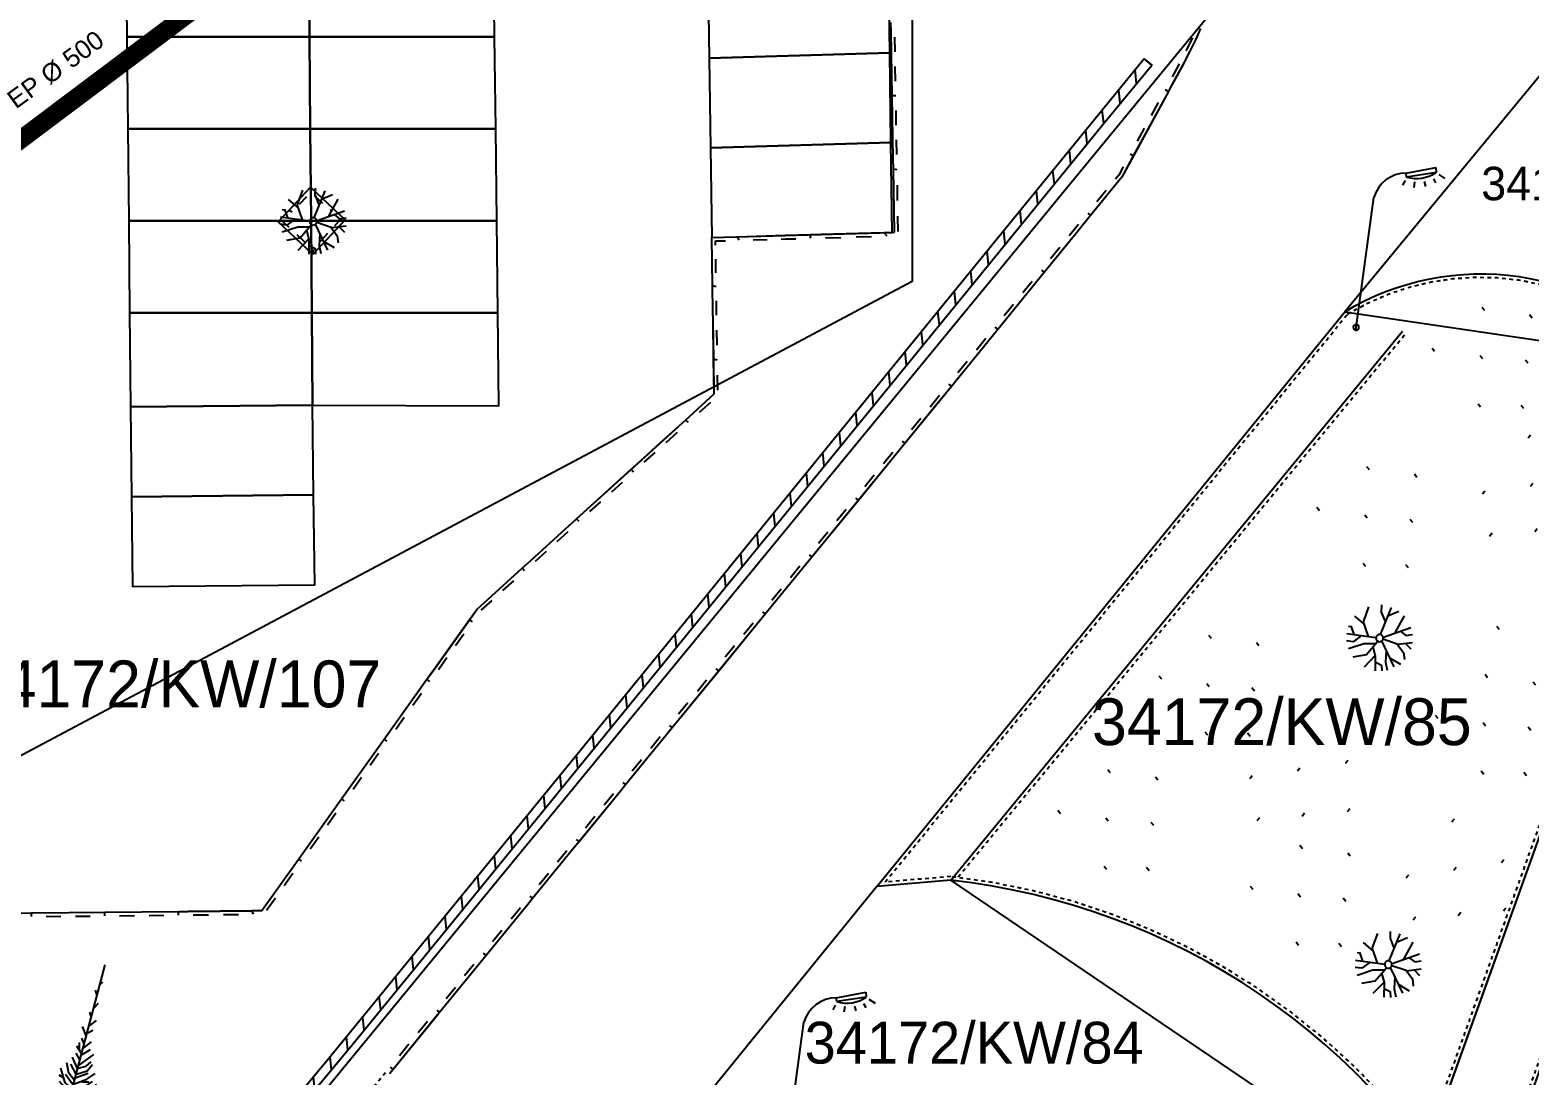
# Model space of a CAD drawing. Header units: metres. Extents: x 19 to 585, y 0 to 337.
# Drawn here: x 466.29 to 507.08, y 116.53 to 144.97 of the extents above; entities that cross this region are included whole.
import ezdxf

# ---------------------------------------------------------------- set-up
doc = ezdxf.new("R2010")
doc.units = ezdxf.units.M
doc.header["$LTSCALE"] = 0.01
doc.linetypes.add('CACHE', pattern=[0.375, 0.25, -0.125])
doc.linetypes.add('FANTOME', pattern=[2.5, 1.25, -0.25, 0.25, -0.25, 0.25, -0.25])
doc.layers.add('CONTOURS', color=10, linetype='Continuous', plot=False)
doc.layers.add('CONTOURS3', color=40, linetype='Continuous', plot=False)
for name, color, linetype in [('ECLAIRAGE', 2, 'Continuous'), ('PARCELLES', 240, 'Continuous'), ('PARKINGS', 4, 'Continuous'), ('RESEAUX-EU-EP', 131, 'FANTOME'), ('Tempo_Doublon_Point', 7, 'Continuous'), ('TEXTES', 6, 'Continuous'), ('VEGETATION', 70, 'Continuous'), ('VOIRIES', 7, 'Continuous'), ('VOIRIES_temp', 7, 'Continuous')]:
    doc.layers.add(name, color=color, linetype=linetype)
doc.styles.add('2', font='times.ttf', dxfattribs={"oblique": 18})
doc.styles.add('9', font='arial.ttf')
pattern_1 = [(275.79572292, (48295.0689, -734406.4977), (0.4974441249, 0.050491015), [])]

# ---------------------------------------------------------------- blocks, each defined once
blk = doc.blocks.new('11185$0$ARBRE_3-11', base_point=(100, 100))
for p, q in [((50, 130), (39, 165)), ((60, 180), (80, 140)), ((80, 170), (80, 188)), ((100, 150), (80, 170)), ((100, 190), (100, 110)), ((100, 170), (120, 180)), ((120, 179), (120, 188)), ((130, 144), (150, 175)), ((50, 106), (16, 131)), ((50, 130), (90, 104)), ((80, 140), (84, 109)), ((100, 130), (140, 150)), ((140, 149), (180, 140)), ((50, 105), (10, 100)), ((28, 85), (12, 82)), ((34, 103), (28, 85)), ((28, 50), (93, 93)), ((75, 115), (50, 105)), ((90, 50), (98, 90)), ((104, 90), (140, 20)), ((187, 80), (110, 100)), ((147, 90), (171, 104)), ((163, 86), (180, 58)), ((170, 104), (190, 106)), ((37, 75), (16, 68)), ((70, 78), (37, 75)), ((50, 64), (37, 34)), ((90, 50), (70, 30)), ((90, 49), (100, 10)), ((126, 46), (117, 30)), ((120, 60), (169, 41)), ((70, 30), (51, 25)), ((95, 28), (82, 12)), ((117, 30), (122, 13))]:
    blk.add_line(p, q)
for start, end in [(90, 270), (270, 90)]:
    blk.add_arc((100, 100), 10, start, end)
blk = doc.blocks.new('11185$0$CAND_LABRE_1-20', base_point=(70, 3))
for p, q in [((100, 170), (130, 180)), ((131, 175), (101, 166)), ((130, 180), (131, 175)), ((134, 173), (141, 170)), ((100, 162), (98, 157)), ((101, 166), (100, 170)), ((110, 162), (110, 156)), ((120, 164), (122, 159)), ((129, 168), (132, 164)), ((70, 0), (70, 140))]:
    blk.add_line(p, q)
for centre, radius, start, end in [((106.842, 201.026), 35.51, 260.531, 312.868), ((105, 135), 35.355, 98.13, 171.87), ((70, 3), 3, 90, 270), ((70, 3), 3, 270, 90)]:
    blk.add_arc(centre, radius, start, end)
blk = doc.blocks.new('11185$0$SYP_00104')
for p, q in [((-0.031, 0.5), (0, 0.5)), ((-0.312, 0.25), (-0.281, 0.25)), ((0.218, 0.25), (0.25, 0.25)), ((-0.031, 0), (0, 0)), ((0.468, 0), (0.5, 0)), ((-0.312, -0.25), (-0.281, -0.25)), ((0.25, -0.25), (0.281, -0.25))]:
    blk.add_line(p, q)
blk = doc.blocks.new('11185$0$ARBRE_2-10', base_point=(94, 5))
for p, q in [((96, 10), (120, 190)), ((115, 150), (112, 156)), ((117, 164), (120, 168)), ((113, 133), (118, 140)), ((111, 120), (108, 127)), ((110, 109), (118, 117)), ((108, 95), (101, 107)), ((109, 100), (115, 104)), ((105, 71), (97, 81)), ((101, 77), (100, 86)), ((106, 85), (102, 92)), ((105, 71), (115, 79)), ((106, 80), (115, 89)), ((102, 51), (93, 66)), ((103, 64), (97, 72)), ((103, 57), (120, 73)), ((112, 57), (118, 63)), ((114, 51), (120, 60)), ((85, 38), (79, 41)), ((88, 32), (80, 50)), ((91, 45), (87, 58)), ((87, 43), (100, 29)), ((100, 36), (91, 45)), ((101, 44), (92, 57)), ((100, 40), (116, 48)), ((100, 32), (115, 40)), ((101, 45), (114, 51)), ((102, 53), (112, 57)), ((115, 40), (125, 49)), ((80, 33), (88, 26)), ((98, 25), (88, 32)), ((88, 26), (97, 21)), ((98, 20), (114, 23)), ((114, 29), (99, 25)), ((109, 36), (118, 37)), ((114, 30), (123, 38)), ((114, 23), (129, 35)), ((117, 25), (128, 28))]:
    blk.add_line(p, q)
for radius, start, end in [(5.05, 79.095, 269.484), (5, 270, 90)]:
    blk.add_arc((95, 5), radius, start, end)

msp = doc.modelspace()

# ---------------------------------------------------------------- hatches: boundary and pattern name
at = {"layer": 'VOIRIES'}
h = msp.add_hatch(dxfattribs=at)
h.set_pattern_fill('_U', color=256, scale=0.5, angle=275.7957, style=0, pattern_type=0)
h.set_pattern_definition(pattern_1)
h.paths.add_polyline_path([(496.586, 144.183), (491.468, 137.909), (481.248, 125.347), (474.411, 116.977), (467.338, 108.467), (460.127, 100.663), (448.898, 89.652), (439.098, 81.479), (431.407, 76.272), (431.546, 76.047), (439.249, 81.262), (449.071, 89.453), (460.314, 100.477), (467.534, 108.293), (475.045, 117.346), (477.608, 120.479), (485.276, 129.897), (491.672, 137.742), (495.512, 142.446), (496.796, 144.014), (496.795, 144.013)])
at = {"layer": 'VOIRIES_temp'}
h = msp.add_hatch(dxfattribs=at)
h.set_pattern_fill('_U', color=256, scale=0.5, angle=275.7957, style=0, pattern_type=0)
h.set_pattern_definition(pattern_1)
h.paths.add_polyline_path([(496.586, 144.183), (491.468, 137.909), (481.248, 125.347), (474.411, 116.977), (467.338, 108.467), (460.127, 100.663), (448.898, 89.652), (439.098, 81.479), (431.407, 76.272), (431.546, 76.047), (439.249, 81.262), (449.071, 89.453), (460.314, 100.477), (467.534, 108.293), (475.045, 117.346), (477.608, 120.479), (485.276, 129.897), (491.672, 137.742), (495.512, 142.446), (496.796, 144.014), (496.795, 144.013)])

# ---------------------------------------------------------------- linework, layer by layer
at = {"layer": 'CONTOURS'}
msp.add_lwpolyline([(341.639, 173.882), (356.348, 173.882), (356.348, 184.183), (387.119, 184.183), (476.155, 172.831), (475.992, 168.614), (490.278, 167.803), (490.278, 138.125), (454.624, 119.148), (435.114, 119.21), (434.5, 145.519), (417.707, 145.314), (417.912, 120.848), (380.916, 123.165), (375.615, 92.26), (310.379, 94.419)], dxfattribs=at)
at = {"layer": 'CONTOURS3'}
msp.add_lwpolyline([(341.639, 173.882), (356.348, 173.882), (356.348, 184.183), (387.119, 184.183), (476.155, 172.831), (475.992, 168.614), (490.278, 167.803), (490.278, 138.125), (454.624, 119.148), (435.114, 119.21), (434.5, 145.519), (417.707, 145.314), (417.912, 120.848), (380.916, 123.165), (375.615, 92.26), (310.379, 94.419)], dxfattribs=at)
at = {"layer": 'PARCELLES'}
msp.add_lwpolyline([(494.561, 140.763), (498.69, 145.796), (497.771, 154.857), (494.987, 158.024), (446.071, 143.552), (446.531, 120.622), (463.381, 117.661), (470.05, 111.087), (471.403, 112.579)], close=True, dxfattribs=at)
for points in [[(517.03, 142.809), (516.076, 142.891), (512.163, 144.907, -0.527), (511.029, 148.188), (502.045, 137.301, -0.359), (511.05, 135.977, -0.226), (512.198, 130.186)], [(505.698, 112.082, 0.248), (491.329, 121.826), (489.323, 121.662), (502.045, 137.301, -0.359), (511.05, 135.977, -0.226), (512.198, 130.186), (505.698, 112.082)], [(491.329, 121.826), (489.323, 121.662), (481.558, 112.106, -0.695), (502.076, 102.916), (505.698, 112.082, 0.248)]]:
    msp.add_lwpolyline(points, format="xyb", close=True, dxfattribs=at)
at = {"layer": 'PARKINGS'}
for points in [[(473.87, 147.284), (468.892, 147.283), (468.918, 144.779), (473.89, 144.78)], [(478.896, 147.284), (473.87, 147.284), (473.89, 144.78), (478.924, 144.781)], [(489.635, 146.782), (484.726, 146.643), (484.76, 144.203), (489.669, 144.342)], [(473.89, 144.78), (468.918, 144.779), (468.944, 142.276), (473.91, 142.277)], [(478.924, 144.781), (473.89, 144.78), (473.91, 142.277), (478.952, 142.278)], [(489.669, 144.342), (484.76, 144.203), (484.794, 141.763), (489.703, 141.902)], [(473.91, 142.277), (468.944, 142.276), (468.97, 139.773), (473.93, 139.774)], [(478.952, 142.278), (473.91, 142.277), (473.93, 139.774), (478.98, 139.774)], [(489.703, 141.902), (484.794, 141.763), (484.828, 139.321), (489.737, 139.46)], [(473.93, 139.774), (468.97, 139.773), (468.995, 137.27), (473.951, 137.27)], [(478.98, 139.774), (473.93, 139.774), (473.951, 137.27), (479.008, 137.271)], [(473.951, 137.27), (468.995, 137.27), (469.022, 134.708), (473.971, 134.76)], [(479.008, 137.271), (473.951, 137.27), (473.971, 134.76), (479.036, 134.738)], [(473.971, 134.76), (469.022, 134.708), (469.047, 132.263), (474.001, 132.314)], [(474.001, 132.314), (469.047, 132.263), (469.072, 129.82), (474.032, 129.869)]]:
    msp.add_lwpolyline(points, close=True, dxfattribs=at)
at = {"layer": 'RESEAUX-EU-EP', "const_width": 0.5, "flags": 128}
msp.add_lwpolyline([(459.095, 136.771), (482.666, 154.487)], dxfattribs=at)
at = {"layer": 'Tempo_Doublon_Point'}
for points in [[(494.561, 140.763), (498.69, 145.796), (497.771, 154.857), (494.987, 158.024), (446.071, 143.552), (446.531, 120.622), (463.381, 117.661), (470.05, 111.087), (471.403, 112.579)], [(517.03, 142.809), (516.076, 142.891), (512.163, 144.907), (511.029, 148.188), (502.045, 137.301), (511.05, 135.977), (512.198, 130.186)], [(505.698, 112.082), (491.329, 121.826), (489.323, 121.662), (502.045, 137.301), (511.05, 135.977), (512.198, 130.186), (505.698, 112.082)], [(491.329, 121.826), (489.323, 121.662), (481.558, 112.106), (502.076, 102.916), (505.698, 112.082)]]:
    msp.add_lwpolyline(points, close=True, dxfattribs=at)
at = {"layer": 'VOIRIES', "flags": 128}
for points in [[(489.705, 144.908), (489.701, 145.175)], [(489.706, 144.908), (489.702, 145.175)], [(489.707, 144.908), (489.703, 145.175)], [(489.736, 143.176), (489.705, 144.908)], [(489.737, 143.175), (489.706, 144.908)], [(489.738, 143.175), (489.707, 144.908)], [(498.125, 145.006), (497.984, 144.698)], [(498.125, 145.006), (497.985, 144.697)], [(498.126, 145.005), (497.986, 144.697)], [(489.815, 144.377), (489.808, 144.776)], [(497.745, 144.433), (497.728, 144.399)], [(497.896, 144.739), (497.745, 144.433)], [(497.984, 144.698), (497.833, 144.388)], [(497.985, 144.697), (497.834, 144.388)], [(497.986, 144.697), (497.835, 144.388)], [(497.903, 144.755), (497.896, 144.739)], [(497.544, 144.046), (497.398, 143.774)], [(497.667, 144.069), (497.483, 143.728)], [(497.668, 144.068), (497.484, 143.727)], [(497.669, 144.068), (497.485, 143.726)], [(497.833, 144.388), (497.667, 144.069)], [(497.834, 144.388), (497.668, 144.068)], [(497.835, 144.388), (497.669, 144.068)], [(489.829, 143.577), (489.822, 143.977)], [(497.483, 143.728), (497.281, 143.354)], [(497.484, 143.727), (497.282, 143.352)], [(497.485, 143.726), (497.283, 143.352)], [(497.398, 143.774), (497.355, 143.695)], [(497.25, 143.296), (496.294, 141.54)], [(497.251, 143.296), (496.295, 141.539)], [(497.252, 143.296), (496.296, 141.539)], [(497.163, 143.343), (497.252, 143.296)], [(497.281, 143.354), (497.25, 143.296)], [(497.282, 143.352), (497.251, 143.296)], [(497.283, 143.352), (497.252, 143.296)], [(489.836, 143.177), (489.736, 143.176)], [(489.765, 141.465), (489.736, 143.176)], [(489.766, 141.465), (489.737, 143.175)], [(489.767, 141.465), (489.738, 143.175)], [(496.973, 142.994), (496.782, 142.643)], [(489.849, 142.377), (489.842, 142.778)], [(496.592, 142.293), (496.401, 141.943)], [(489.863, 141.578), (489.856, 141.977)], [(496.211, 141.593), (496.296, 141.539)], [(489.77, 141.176), (489.765, 141.465)], [(489.771, 141.175), (489.766, 141.465)], [(489.772, 141.175), (489.767, 141.465)], [(489.87, 141.163), (489.77, 141.176)], [(489.799, 139.465), (489.77, 141.176)], [(489.8, 139.464), (489.771, 141.175)], [(489.8, 139.463), (489.772, 141.175)], [(496.02, 141.243), (495.899, 141.02)], [(496.294, 141.54), (495.981, 140.965)], [(496.295, 141.539), (495.982, 140.965)], [(496.296, 141.539), (495.982, 140.964)], [(495.981, 140.965), (495.132, 139.921)], [(495.982, 140.965), (495.133, 139.92)], [(495.982, 140.964), (495.134, 139.92)], [(495.899, 141.02), (495.808, 140.907)], [(473.322, 140.056), (473.919, 140.69)], [(473.323, 140.055), (473.918, 140.688)], [(473.324, 140.055), (473.918, 140.687)], [(473.619, 140.225), (473.819, 140.438)], [(473.918, 140.688), (474.542, 140.101)], [(473.918, 140.687), (474.541, 140.102)], [(473.919, 140.69), (474.543, 140.102)], [(474.025, 140.452), (474.238, 140.252)], [(489.884, 140.323), (489.877, 140.743)], [(495.557, 140.598), (495.306, 140.289)], [(473.032, 139.745), (473.322, 140.056)], [(473.033, 139.746), (473.323, 140.055)], [(473.035, 139.746), (473.324, 140.055)], [(473.419, 140.012), (473.322, 140.056)], [(474.451, 140.051), (474.543, 140.102)], [(474.541, 140.102), (474.857, 139.804)], [(474.542, 140.101), (474.859, 139.804)], [(474.543, 140.102), (474.859, 139.804)], [(495.055, 139.98), (495.134, 139.92)], [(473.982, 138.854), (473.032, 139.745)], [(473.982, 138.856), (473.033, 139.746)], [(473.982, 138.857), (473.035, 139.746)], [(473.173, 139.75), (473.219, 139.798)], [(473.337, 139.596), (473.173, 139.75)], [(474.859, 139.804), (473.982, 138.854)], [(474.857, 139.804), (473.982, 138.857)], [(474.859, 139.804), (473.982, 138.856)], [(474.719, 139.799), (474.572, 139.64)], [(474.664, 139.851), (474.719, 139.799)], [(489.898, 139.485), (489.891, 139.904)], [(494.804, 139.672), (494.644, 139.475)], [(495.132, 139.921), (494.72, 139.413)], [(495.133, 139.92), (494.721, 139.412)], [(495.134, 139.92), (494.721, 139.412)], [(473.763, 139.195), (473.55, 139.396)], [(474.374, 139.425), (474.175, 139.211)], [(484.828, 139.323), (485.511, 139.342)], [(484.849, 138.006), (484.828, 139.323)], [(484.83, 139.322), (485.512, 139.341)], [(484.85, 138.006), (484.83, 139.322)], [(484.831, 139.321), (485.513, 139.34)], [(484.851, 138.005), (484.831, 139.321)], [(484.93, 139.226), (485.199, 139.233)], [(484.932, 139.114), (484.93, 139.226)], [(485.511, 139.342), (486.828, 139.38)], [(485.579, 139.244), (485.511, 139.342)], [(485.512, 139.341), (486.828, 139.379)], [(485.513, 139.34), (486.828, 139.378)], [(485.959, 139.255), (486.339, 139.266)], [(486.719, 139.277), (486.831, 139.28)], [(486.828, 139.38), (487.511, 139.4)], [(486.828, 139.379), (487.511, 139.399)], [(486.828, 139.378), (487.511, 139.398)], [(486.831, 139.28), (487.113, 139.288)], [(487.511, 139.4), (487.8, 139.408)], [(487.511, 139.399), (487.8, 139.407)], [(487.511, 139.398), (487.799, 139.406)], [(487.513, 139.299), (487.511, 139.4)], [(487.799, 139.406), (489.512, 139.455)], [(487.8, 139.408), (489.51, 139.457)], [(487.8, 139.407), (489.511, 139.456)], [(487.919, 139.312), (488.338, 139.323)], [(488.758, 139.335), (489.177, 139.347)], [(489.51, 139.457), (489.799, 139.465)], [(489.597, 139.359), (489.51, 139.457)], [(489.511, 139.456), (489.8, 139.464)], [(489.512, 139.455), (489.8, 139.463)], [(494.72, 139.413), (493.871, 138.369)], [(494.721, 139.412), (493.872, 138.368)], [(494.721, 139.412), (493.873, 138.367)], [(494.644, 139.475), (494.551, 139.362)], [(473.977, 138.996), (473.982, 138.854)], [(484.943, 138.354), (484.937, 138.734)], [(494.299, 139.052), (494.047, 138.741)], [(493.871, 138.369), (492.61, 136.817)], [(493.872, 138.368), (492.611, 136.817)], [(493.873, 138.367), (492.612, 136.816)], [(493.795, 138.431), (493.873, 138.367)], [(484.95, 137.975), (484.849, 138.006)], [(484.86, 137.323), (484.849, 138.006)], [(484.861, 137.324), (484.85, 138.006)], [(484.862, 137.323), (484.851, 138.005)], [(493.542, 138.121), (493.29, 137.81)], [(484.959, 137.324), (484.956, 137.594)], [(493.038, 137.499), (492.786, 137.189)], [(484.864, 137.063), (484.86, 137.323)], [(484.865, 137.064), (484.861, 137.324)], [(484.866, 137.063), (484.862, 137.323)], [(484.961, 137.208), (484.959, 137.324)], [(484.88, 136.007), (484.864, 137.063)], [(484.881, 136.006), (484.865, 137.064)], [(484.882, 136.006), (484.866, 137.063)], [(484.974, 136.393), (484.968, 136.802)], [(491.329, 121.826), (503.619, 136.767)], [(492.611, 136.817), (492.216, 136.332)], [(492.61, 136.817), (492.216, 136.332)], [(492.612, 136.816), (492.216, 136.331)], [(492.533, 136.879), (492.612, 136.816)], [(492.216, 136.332), (491.348, 135.265)], [(492.216, 136.332), (491.349, 135.264)], [(492.216, 136.331), (491.349, 135.264)], [(492.139, 136.394), (492.029, 136.258)], [(492.281, 136.568), (492.139, 136.394)], [(484.98, 135.984), (484.88, 136.007)], [(484.895, 135.063), (484.88, 136.007)], [(484.896, 135.063), (484.881, 136.006)], [(484.897, 135.063), (484.882, 136.006)], [(491.777, 135.947), (491.524, 135.638)], [(484.993, 135.166), (484.987, 135.575)], [(484.113, 134.352), (484.895, 135.063)], [(484.114, 134.352), (484.896, 135.063)], [(484.114, 134.351), (484.897, 135.063)], [(491.348, 135.265), (490.954, 134.78)], [(491.349, 135.264), (490.955, 134.779)], [(491.272, 135.327), (491.349, 135.264)], [(484.498, 134.568), (484.801, 134.843)], [(490.954, 134.78), (490.083, 133.716)], [(490.955, 134.779), (490.084, 133.715)], [(490.955, 134.779), (490.085, 133.714)], [(490.878, 134.842), (490.768, 134.706)], [(491.02, 135.016), (490.878, 134.842)], [(483.415, 133.718), (484.114, 134.352)], [(483.415, 133.719), (484.113, 134.352)], [(483.416, 133.718), (484.114, 134.351)], [(484.195, 134.293), (484.113, 134.352)], [(490.514, 134.397), (490.26, 134.087)], [(483.59, 133.743), (483.893, 134.018)], [(482.632, 133.007), (483.415, 133.718)], [(482.633, 133.008), (483.415, 133.719)], [(482.633, 133.007), (483.416, 133.718)], [(482.995, 133.203), (483.291, 133.472)], [(489.754, 133.468), (489.612, 133.294)], [(490.083, 133.716), (489.687, 133.232)], [(490.084, 133.715), (489.688, 133.231)], [(490.085, 133.714), (489.689, 133.231)], [(490.007, 133.778), (490.085, 133.714)], [(481.151, 131.664), (482.633, 133.008)], [(481.152, 131.663), (482.632, 133.007)], [(481.153, 131.662), (482.633, 133.007)], [(482.699, 132.934), (482.633, 133.008)], [(489.687, 133.232), (488.818, 132.168)], [(489.688, 133.231), (488.818, 132.167)], [(489.689, 133.231), (488.819, 132.166)], [(489.612, 133.294), (489.501, 133.158)], [(504.439, 114.93), (510.939, 133.033)], [(482.107, 132.396), (482.403, 132.665)], [(489.248, 132.849), (488.994, 132.539)], [(488.741, 132.229), (488.819, 132.166)], [(481.515, 131.859), (481.811, 132.127)], [(488.818, 132.168), (487.551, 130.62)], [(488.818, 132.167), (487.552, 130.618)], [(488.819, 132.166), (487.553, 130.618)], [(488.488, 131.92), (488.235, 131.61)], [(479.916, 130.541), (481.151, 131.664)], [(479.916, 130.541), (481.152, 131.663)], [(479.917, 130.539), (481.153, 131.662)], [(481.219, 131.589), (481.151, 131.664)], [(480.627, 131.051), (480.923, 131.321)], [(487.982, 131.301), (487.729, 130.991)], [(480.035, 130.513), (480.331, 130.783)], [(487.551, 130.62), (486.285, 129.071)], [(487.552, 130.618), (486.286, 129.07)], [(487.553, 130.618), (486.286, 129.07)], [(487.476, 130.681), (487.553, 130.618)], [(478.436, 129.196), (479.671, 130.319)], [(478.436, 129.195), (479.672, 130.317)], [(478.437, 129.195), (479.673, 130.317)], [(479.671, 130.319), (479.916, 130.541)], [(479.74, 130.246), (479.671, 130.319)], [(479.672, 130.317), (479.916, 130.541)], [(479.673, 130.317), (479.917, 130.539)], [(487.222, 130.372), (486.968, 130.062)], [(479.151, 129.71), (479.445, 129.978)], [(486.715, 129.753), (486.462, 129.443)], [(478.561, 129.176), (478.856, 129.444)], [(477.274, 127.567), (478.244, 128.927)], [(477.274, 127.568), (478.244, 128.927)], [(477.275, 127.567), (478.245, 128.926)], [(478.244, 128.927), (478.436, 129.196)], [(478.244, 128.927), (478.436, 129.195)], [(478.32, 128.862), (478.244, 128.927)], [(478.245, 128.926), (478.437, 129.195)], [(486.285, 129.071), (485.018, 127.523)], [(486.286, 129.07), (485.019, 127.522)], [(486.286, 129.07), (485.02, 127.522)], [(486.209, 129.133), (486.286, 129.07)], [(477.858, 128.214), (478.089, 128.538)], [(485.956, 128.824), (485.702, 128.514)], [(485.449, 128.204), (485.196, 127.895)], [(477.395, 127.566), (477.626, 127.89)], [(475.92, 125.671), (477.082, 127.299)], [(475.921, 125.67), (477.083, 127.298)], [(477.082, 127.299), (477.274, 127.568)], [(477.082, 127.299), (477.274, 127.567)], [(477.163, 127.241), (477.082, 127.299)], [(477.083, 127.298), (477.275, 127.567)], [(485.018, 127.523), (483.752, 125.975)], [(485.019, 127.522), (483.753, 125.974)], [(485.02, 127.522), (483.754, 125.974)], [(484.943, 127.585), (485.02, 127.522)], [(476.699, 126.59), (476.931, 126.916)], [(484.69, 127.276), (484.437, 126.966)], [(484.182, 126.656), (483.929, 126.347)], [(476.234, 125.939), (476.467, 126.264)], [(474.759, 124.043), (475.92, 125.671)], [(474.76, 124.042), (475.921, 125.67)], [(476.001, 125.613), (475.92, 125.671)], [(483.752, 125.975), (482.486, 124.427)], [(483.753, 125.974), (482.487, 124.426)], [(483.754, 125.974), (482.487, 124.426)], [(483.423, 125.728), (483.17, 125.418)], [(483.676, 126.037), (483.754, 125.974)], [(475.537, 124.962), (475.769, 125.288)], [(482.917, 125.108), (482.663, 124.799)], [(475.072, 124.311), (475.304, 124.637)], [(482.41, 124.489), (482.487, 124.426)], [(473.752, 122.633), (474.759, 124.043)], [(473.753, 122.632), (474.759, 124.043)], [(473.754, 122.632), (474.76, 124.042)], [(474.84, 123.985), (474.759, 124.043)], [(482.355, 124.266), (481.22, 122.879)], [(482.356, 124.266), (481.221, 122.878)], [(482.357, 124.265), (481.222, 122.878)], [(482.157, 124.179), (481.904, 123.87)], [(482.486, 124.427), (482.355, 124.266)], [(482.487, 124.426), (482.356, 124.266)], [(482.487, 124.426), (482.357, 124.265)], [(474.375, 123.333), (474.608, 123.66)], [(481.651, 123.56), (481.398, 123.25)], [(473.91, 122.682), (474.142, 123.008)], [(481.22, 122.879), (481.089, 122.718)], [(481.221, 122.878), (481.09, 122.718)], [(481.222, 122.878), (481.09, 122.717)], [(481.144, 122.941), (481.222, 122.878)], [(472.59, 121.004), (473.597, 122.415)], [(472.591, 121.004), (473.597, 122.414)], [(472.591, 121.003), (473.598, 122.414)], [(473.597, 122.415), (473.752, 122.633)], [(473.597, 122.414), (473.753, 122.632)], [(473.674, 122.351), (473.597, 122.415)], [(473.598, 122.414), (473.754, 122.632)], [(481.089, 122.718), (479.955, 121.33)], [(481.09, 122.718), (479.956, 121.329)], [(481.09, 122.717), (479.957, 121.329)], [(480.89, 122.631), (480.638, 122.322)], [(473.198, 121.683), (473.436, 122.017)], [(480.385, 122.011), (480.132, 121.701)], [(472.721, 121.015), (472.959, 121.349)], [(479.955, 121.33), (479.824, 121.169)], [(479.956, 121.329), (479.825, 121.169)], [(479.957, 121.329), (479.825, 121.168)], [(479.879, 121.392), (479.957, 121.329)], [(464.366, 120.918), (466.323, 120.939)], [(464.366, 120.917), (466.323, 120.938)], [(464.366, 120.916), (466.324, 120.937)], [(466.325, 120.839), (466.323, 120.939)], [(466.323, 120.939), (466.367, 120.939)], [(466.323, 120.938), (466.366, 120.938)], [(466.324, 120.937), (466.366, 120.937)], [(466.366, 120.938), (468.323, 120.959)], [(466.366, 120.937), (468.323, 120.958)], [(466.367, 120.939), (468.323, 120.96)], [(466.725, 120.843), (467.124, 120.847)], [(467.524, 120.851), (467.924, 120.855)], [(468.323, 120.96), (470.323, 120.981)], [(468.323, 120.959), (470.323, 120.98)], [(468.323, 120.958), (470.323, 120.979)], [(468.325, 120.86), (468.323, 120.96)], [(468.724, 120.864), (469.124, 120.868)], [(469.524, 120.872), (469.925, 120.876)], [(470.323, 120.98), (470.59, 120.983)], [(470.323, 120.981), (470.59, 120.983)], [(470.323, 120.979), (470.591, 120.982)], [(470.324, 120.881), (470.323, 120.981)], [(470.59, 120.983), (472.323, 121.002)], [(470.59, 120.983), (472.323, 121.001)], [(470.591, 120.982), (472.324, 121)], [(470.727, 120.885), (471.137, 120.889)], [(471.548, 120.894), (471.958, 120.897)], [(472.323, 121.001), (472.591, 121.004)], [(472.323, 121.002), (472.59, 121.004)], [(472.369, 120.902), (472.323, 121.002)], [(472.324, 121), (472.591, 121.003)], [(479.824, 121.169), (478.69, 119.781)], [(479.825, 121.169), (478.691, 119.78)], [(479.825, 121.168), (478.691, 119.779)], [(479.625, 121.082), (479.373, 120.772)], [(479.12, 120.463), (478.867, 120.152)], [(478.69, 119.781), (477.425, 118.231)], [(478.691, 119.78), (477.426, 118.231)], [(478.691, 119.779), (477.426, 118.23)], [(478.614, 119.842), (478.691, 119.779)], [(478.36, 119.533), (478.108, 119.223)], [(477.855, 118.913), (477.602, 118.604)], [(477.328, 118.113), (476.16, 116.682)], [(477.329, 118.112), (476.16, 116.682)], [(477.33, 118.112), (476.161, 116.681)], [(477.095, 117.983), (476.842, 117.674)], [(477.425, 118.231), (477.328, 118.113)], [(477.426, 118.231), (477.329, 118.112)], [(477.426, 118.23), (477.33, 118.112)], [(477.349, 118.293), (477.426, 118.23)], [(476.59, 117.364), (476.337, 117.054)], [(476.084, 116.744), (476.161, 116.681)], [(476.16, 116.682), (476.063, 116.564)], [(476.16, 116.682), (476.064, 116.563)], [(476.161, 116.681), (476.065, 116.563)]]:
    msp.add_lwpolyline(points, dxfattribs=at)
msp.add_lwpolyline([(496.586, 144.183), (491.468, 137.909), (481.248, 125.347), (474.411, 116.977), (467.338, 108.467), (460.127, 100.663), (448.898, 89.652), (439.098, 81.479), (431.407, 76.272), (431.546, 76.047), (439.249, 81.262), (449.071, 89.453), (460.314, 100.477), (467.534, 108.293), (475.045, 117.346), (477.608, 120.479), (485.276, 129.897), (491.672, 137.742), (495.512, 142.446), (496.796, 144.014), (496.795, 144.013)], close=True, dxfattribs=at)
at = {"layer": 'VOIRIES', "linetype": 'CACHE'}
msp.add_lwpolyline([(505.68, 112.327, 0.244946), (491.331, 121.927), (489.548, 121.781), (502.111, 137.225, -0.358116), (510.973, 135.914, -0.225629), (512.103, 130.215)], format="xyb", close=True, dxfattribs=at)
at = {"layer": 'VOIRIES', "linetype": 'CACHE', "flags": 128}
for points in [[(491.407, 121.763), (503.696, 136.703)], [(504.345, 114.963), (510.844, 133.067)]]:
    msp.add_lwpolyline(points, dxfattribs=at)
at = {"layer": 'VOIRIES', "linetype": 'CACHE'}
msp.add_lwpolyline([(431.618, 76.116, 0.293059), (433.319, 75.703, 0.042975), (449.906, 88.551, 0.023998), (468.583, 107.554, -0.000488), (475.958, 116.589, -0.000488)], format="xyb", dxfattribs=at)
at = {"layer": 'VOIRIES_temp'}
for p, q in [((489.705, 144.908), (489.701, 145.175)), ((489.706, 144.908), (489.702, 145.175)), ((489.707, 144.908), (489.703, 145.175)), ((489.736, 143.176), (489.705, 144.908)), ((489.737, 143.175), (489.706, 144.908)), ((489.738, 143.175), (489.707, 144.908)), ((498.125, 145.006), (497.984, 144.698)), ((498.125, 145.006), (497.985, 144.697)), ((498.126, 145.005), (497.986, 144.697)), ((489.815, 144.377), (489.808, 144.776)), ((497.745, 144.433), (497.728, 144.399)), ((497.896, 144.739), (497.745, 144.433)), ((497.984, 144.698), (497.833, 144.388)), ((497.985, 144.697), (497.834, 144.388)), ((497.986, 144.697), (497.835, 144.388)), ((497.903, 144.755), (497.896, 144.739)), ((496.586, 144.183), (491.468, 137.909)), ((496.586, 144.183), (496.795, 144.013)), ((497.544, 144.046), (497.398, 143.774)), ((497.667, 144.069), (497.483, 143.728)), ((497.668, 144.068), (497.484, 143.727)), ((497.669, 144.068), (497.485, 143.726)), ((497.833, 144.388), (497.667, 144.069)), ((497.834, 144.388), (497.668, 144.068)), ((497.835, 144.388), (497.669, 144.068)), ((489.829, 143.577), (489.822, 143.977)), ((495.512, 142.446), (496.796, 144.014)), ((496.796, 144.014), (496.795, 144.013)), ((497.483, 143.728), (497.281, 143.354)), ((497.484, 143.727), (497.282, 143.352)), ((497.485, 143.726), (497.283, 143.352)), ((497.398, 143.774), (497.355, 143.695)), ((497.25, 143.296), (496.294, 141.54)), ((497.251, 143.296), (496.295, 141.539)), ((497.252, 143.296), (496.296, 141.539)), ((497.163, 143.343), (497.252, 143.296)), ((497.281, 143.354), (497.25, 143.296)), ((497.282, 143.352), (497.251, 143.296)), ((497.283, 143.352), (497.252, 143.296)), ((489.836, 143.177), (489.736, 143.176)), ((489.765, 141.465), (489.736, 143.176)), ((489.766, 141.465), (489.737, 143.175)), ((489.767, 141.465), (489.738, 143.175)), ((496.973, 142.994), (496.782, 142.643)), ((489.849, 142.377), (489.842, 142.778)), ((491.672, 137.742), (495.512, 142.446)), ((496.592, 142.293), (496.401, 141.943)), ((489.863, 141.578), (489.856, 141.977)), ((496.211, 141.593), (496.296, 141.539)), ((489.77, 141.176), (489.765, 141.465)), ((489.771, 141.175), (489.766, 141.465)), ((489.772, 141.175), (489.767, 141.465)), ((489.87, 141.163), (489.77, 141.176)), ((489.799, 139.465), (489.77, 141.176)), ((489.8, 139.464), (489.771, 141.175)), ((489.8, 139.463), (489.772, 141.175)), ((496.02, 141.243), (495.899, 141.02)), ((496.294, 141.54), (495.981, 140.965)), ((496.295, 141.539), (495.982, 140.965)), ((496.296, 141.539), (495.982, 140.964)), ((495.981, 140.965), (495.132, 139.921)), ((495.982, 140.965), (495.133, 139.92)), ((495.982, 140.964), (495.134, 139.92)), ((495.899, 141.02), (495.808, 140.907)), ((473.322, 140.056), (473.919, 140.69)), ((473.323, 140.055), (473.918, 140.688)), ((473.324, 140.055), (473.918, 140.687)), ((473.619, 140.225), (473.819, 140.438)), ((473.918, 140.688), (474.542, 140.101)), ((473.918, 140.687), (474.541, 140.102)), ((473.919, 140.69), (474.543, 140.102)), ((474.025, 140.452), (474.238, 140.252)), ((489.884, 140.323), (489.877, 140.743)), ((495.557, 140.598), (495.306, 140.289)), ((473.032, 139.745), (473.322, 140.056)), ((473.033, 139.746), (473.323, 140.055)), ((473.035, 139.746), (473.324, 140.055)), ((473.419, 140.012), (473.322, 140.056)), ((474.451, 140.051), (474.543, 140.102)), ((474.541, 140.102), (474.857, 139.804)), ((474.542, 140.101), (474.859, 139.804)), ((474.543, 140.102), (474.859, 139.804)), ((495.055, 139.98), (495.134, 139.92)), ((473.982, 138.854), (473.032, 139.745)), ((473.982, 138.856), (473.033, 139.746)), ((473.982, 138.857), (473.035, 139.746)), ((473.173, 139.75), (473.219, 139.798)), ((473.337, 139.596), (473.173, 139.75)), ((474.859, 139.804), (473.982, 138.854)), ((474.857, 139.804), (473.982, 138.857)), ((474.859, 139.804), (473.982, 138.856)), ((474.719, 139.799), (474.572, 139.64)), ((474.664, 139.851), (474.719, 139.799)), ((489.898, 139.485), (489.891, 139.904)), ((494.804, 139.672), (494.644, 139.475)), ((495.132, 139.921), (494.72, 139.413)), ((495.133, 139.92), (494.721, 139.412)), ((495.134, 139.92), (494.721, 139.412)), ((473.763, 139.195), (473.55, 139.396)), ((474.374, 139.425), (474.175, 139.211)), ((484.828, 139.323), (485.511, 139.342)), ((484.849, 138.006), (484.828, 139.323)), ((484.83, 139.322), (485.512, 139.341)), ((484.85, 138.006), (484.83, 139.322)), ((484.831, 139.321), (485.513, 139.34)), ((484.851, 138.005), (484.831, 139.321)), ((484.93, 139.226), (485.199, 139.233)), ((484.932, 139.114), (484.93, 139.226)), ((485.511, 139.342), (486.828, 139.38)), ((485.579, 139.244), (485.511, 139.342)), ((485.512, 139.341), (486.828, 139.379)), ((485.513, 139.34), (486.828, 139.378)), ((485.959, 139.255), (486.339, 139.266)), ((486.719, 139.277), (486.831, 139.28)), ((486.828, 139.38), (487.511, 139.4)), ((486.828, 139.379), (487.511, 139.399)), ((486.828, 139.378), (487.511, 139.398)), ((486.831, 139.28), (487.113, 139.288)), ((487.511, 139.4), (487.8, 139.408)), ((487.511, 139.399), (487.8, 139.407)), ((487.511, 139.398), (487.799, 139.406)), ((487.513, 139.299), (487.511, 139.4)), ((487.799, 139.406), (489.512, 139.455)), ((487.8, 139.408), (489.51, 139.457)), ((487.8, 139.407), (489.511, 139.456)), ((487.919, 139.312), (488.338, 139.323)), ((488.758, 139.335), (489.177, 139.347)), ((489.51, 139.457), (489.799, 139.465)), ((489.597, 139.359), (489.51, 139.457)), ((489.511, 139.456), (489.8, 139.464)), ((489.512, 139.455), (489.8, 139.463)), ((494.72, 139.413), (493.871, 138.369)), ((494.721, 139.412), (493.872, 138.368)), ((494.721, 139.412), (493.873, 138.367)), ((494.644, 139.475), (494.551, 139.362)), ((473.977, 138.996), (473.982, 138.854)), ((484.943, 138.354), (484.937, 138.734)), ((494.299, 139.052), (494.047, 138.741)), ((493.871, 138.369), (492.61, 136.817)), ((493.872, 138.368), (492.611, 136.817)), ((493.873, 138.367), (492.612, 136.816)), ((493.795, 138.431), (493.873, 138.367)), ((491.468, 137.909), (481.248, 125.347)), ((484.95, 137.975), (484.849, 138.006)), ((484.86, 137.323), (484.849, 138.006)), ((484.861, 137.324), (484.85, 138.006)), ((484.862, 137.323), (484.851, 138.005)), ((493.542, 138.121), (493.29, 137.81)), ((484.959, 137.324), (484.956, 137.594)), ((485.276, 129.897), (491.672, 137.742)), ((493.038, 137.499), (492.786, 137.189)), ((484.864, 137.063), (484.86, 137.323)), ((484.865, 137.064), (484.861, 137.324)), ((484.866, 137.063), (484.862, 137.323)), ((484.961, 137.208), (484.959, 137.324)), ((484.88, 136.007), (484.864, 137.063)), ((484.881, 136.006), (484.865, 137.064)), ((484.882, 136.006), (484.866, 137.063)), ((484.974, 136.393), (484.968, 136.802)), ((491.329, 121.826), (503.619, 136.767)), ((492.611, 136.817), (492.216, 136.332)), ((492.61, 136.817), (492.216, 136.332)), ((492.612, 136.816), (492.216, 136.331)), ((492.533, 136.879), (492.612, 136.816)), ((492.216, 136.332), (491.348, 135.265)), ((492.216, 136.332), (491.349, 135.264)), ((492.216, 136.331), (491.349, 135.264)), ((492.139, 136.394), (492.029, 136.258)), ((492.281, 136.568), (492.139, 136.394)), ((484.98, 135.984), (484.88, 136.007)), ((484.895, 135.063), (484.88, 136.007)), ((484.896, 135.063), (484.881, 136.006)), ((484.897, 135.063), (484.882, 136.006)), ((491.777, 135.947), (491.524, 135.638)), ((484.993, 135.166), (484.987, 135.575)), ((484.113, 134.352), (484.895, 135.063)), ((484.114, 134.352), (484.896, 135.063)), ((484.114, 134.351), (484.897, 135.063)), ((491.348, 135.265), (490.954, 134.78)), ((491.349, 135.264), (490.955, 134.779)), ((491.272, 135.327), (491.349, 135.264)), ((484.498, 134.568), (484.801, 134.843)), ((490.954, 134.78), (490.083, 133.716)), ((490.955, 134.779), (490.084, 133.715)), ((490.955, 134.779), (490.085, 133.714)), ((490.878, 134.842), (490.768, 134.706)), ((491.02, 135.016), (490.878, 134.842)), ((483.415, 133.718), (484.114, 134.352)), ((483.415, 133.719), (484.113, 134.352)), ((483.416, 133.718), (484.114, 134.351)), ((484.195, 134.293), (484.113, 134.352)), ((490.514, 134.397), (490.26, 134.087)), ((483.59, 133.743), (483.893, 134.018)), ((482.632, 133.007), (483.415, 133.718)), ((482.633, 133.008), (483.415, 133.719)), ((482.633, 133.007), (483.416, 133.718)), ((482.995, 133.203), (483.291, 133.472)), ((489.754, 133.468), (489.612, 133.294)), ((490.083, 133.716), (489.687, 133.232)), ((490.084, 133.715), (489.688, 133.231)), ((490.085, 133.714), (489.689, 133.231)), ((490.007, 133.778), (490.085, 133.714)), ((481.151, 131.664), (482.633, 133.008)), ((481.152, 131.663), (482.632, 133.007)), ((481.153, 131.662), (482.633, 133.007)), ((482.699, 132.934), (482.633, 133.008)), ((489.687, 133.232), (488.818, 132.168)), ((489.688, 133.231), (488.818, 132.167)), ((489.689, 133.231), (488.819, 132.166)), ((489.612, 133.294), (489.501, 133.158)), ((504.439, 114.93), (510.939, 133.033)), ((482.107, 132.396), (482.403, 132.665)), ((489.248, 132.849), (488.994, 132.539)), ((488.741, 132.229), (488.819, 132.166)), ((481.515, 131.859), (481.811, 132.127)), ((488.818, 132.168), (487.551, 130.62)), ((488.818, 132.167), (487.552, 130.618)), ((488.819, 132.166), (487.553, 130.618)), ((488.488, 131.92), (488.235, 131.61)), ((479.916, 130.541), (481.151, 131.664)), ((479.916, 130.541), (481.152, 131.663)), ((479.917, 130.539), (481.153, 131.662)), ((481.219, 131.589), (481.151, 131.664)), ((480.627, 131.051), (480.923, 131.321)), ((487.982, 131.301), (487.729, 130.991)), ((480.035, 130.513), (480.331, 130.783)), ((487.551, 130.62), (486.285, 129.071)), ((487.552, 130.618), (486.286, 129.07)), ((487.553, 130.618), (486.286, 129.07)), ((487.476, 130.681), (487.553, 130.618)), ((478.436, 129.196), (479.671, 130.319)), ((478.436, 129.195), (479.672, 130.317)), ((478.437, 129.195), (479.673, 130.317)), ((479.671, 130.319), (479.916, 130.541)), ((479.74, 130.246), (479.671, 130.319)), ((479.672, 130.317), (479.916, 130.541)), ((479.673, 130.317), (479.917, 130.539)), ((487.222, 130.372), (486.968, 130.062)), ((477.608, 120.479), (485.276, 129.897)), ((479.151, 129.71), (479.445, 129.978)), ((486.715, 129.753), (486.462, 129.443)), ((478.561, 129.176), (478.856, 129.444)), ((477.274, 127.567), (478.244, 128.927)), ((477.274, 127.568), (478.244, 128.927)), ((477.275, 127.567), (478.245, 128.926)), ((478.244, 128.927), (478.436, 129.196)), ((478.244, 128.927), (478.436, 129.195)), ((478.32, 128.862), (478.244, 128.927)), ((478.245, 128.926), (478.437, 129.195)), ((486.285, 129.071), (485.018, 127.523)), ((486.286, 129.07), (485.019, 127.522)), ((486.286, 129.07), (485.02, 127.522)), ((486.209, 129.133), (486.286, 129.07)), ((477.858, 128.214), (478.089, 128.538)), ((485.956, 128.824), (485.702, 128.514)), ((485.449, 128.204), (485.196, 127.895)), ((477.395, 127.566), (477.626, 127.89)), ((475.92, 125.671), (477.082, 127.299)), ((475.921, 125.67), (477.083, 127.298)), ((477.082, 127.299), (477.274, 127.568)), ((477.082, 127.299), (477.274, 127.567)), ((477.163, 127.241), (477.082, 127.299)), ((477.083, 127.298), (477.275, 127.567)), ((485.018, 127.523), (483.752, 125.975)), ((485.019, 127.522), (483.753, 125.974)), ((485.02, 127.522), (483.754, 125.974)), ((484.943, 127.585), (485.02, 127.522)), ((476.699, 126.59), (476.931, 126.916)), ((484.69, 127.276), (484.437, 126.966)), ((484.182, 126.656), (483.929, 126.347)), ((476.234, 125.939), (476.467, 126.264)), ((474.759, 124.043), (475.92, 125.671)), ((474.76, 124.042), (475.921, 125.67)), ((476.001, 125.613), (475.92, 125.671)), ((483.752, 125.975), (482.486, 124.427)), ((483.753, 125.974), (482.487, 124.426)), ((483.754, 125.974), (482.487, 124.426)), ((483.423, 125.728), (483.17, 125.418)), ((483.676, 126.037), (483.754, 125.974)), ((481.248, 125.347), (474.411, 116.977)), ((475.537, 124.962), (475.769, 125.288)), ((482.917, 125.108), (482.663, 124.799)), ((475.072, 124.311), (475.304, 124.637)), ((482.41, 124.489), (482.487, 124.426)), ((473.752, 122.633), (474.759, 124.043)), ((473.753, 122.632), (474.759, 124.043)), ((473.754, 122.632), (474.76, 124.042)), ((474.84, 123.985), (474.759, 124.043)), ((482.355, 124.266), (481.22, 122.879)), ((482.356, 124.266), (481.221, 122.878)), ((482.357, 124.265), (481.222, 122.878)), ((482.157, 124.179), (481.904, 123.87)), ((482.486, 124.427), (482.355, 124.266)), ((482.487, 124.426), (482.356, 124.266)), ((482.487, 124.426), (482.357, 124.265)), ((474.375, 123.333), (474.608, 123.66)), ((481.651, 123.56), (481.398, 123.25)), ((473.91, 122.682), (474.142, 123.008)), ((481.22, 122.879), (481.089, 122.718)), ((481.221, 122.878), (481.09, 122.718)), ((481.222, 122.878), (481.09, 122.717)), ((481.144, 122.941), (481.222, 122.878)), ((472.59, 121.004), (473.597, 122.415)), ((472.591, 121.004), (473.597, 122.414)), ((472.591, 121.003), (473.598, 122.414)), ((473.597, 122.415), (473.752, 122.633)), ((473.597, 122.414), (473.753, 122.632)), ((473.674, 122.351), (473.597, 122.415)), ((473.598, 122.414), (473.754, 122.632)), ((481.089, 122.718), (479.955, 121.33)), ((481.09, 122.718), (479.956, 121.329)), ((481.09, 122.717), (479.957, 121.329)), ((480.89, 122.631), (480.638, 122.322)), ((473.198, 121.683), (473.436, 122.017)), ((480.385, 122.011), (480.132, 121.701)), ((472.721, 121.015), (472.959, 121.349)), ((479.955, 121.33), (479.824, 121.169)), ((479.956, 121.329), (479.825, 121.169)), ((479.957, 121.329), (479.825, 121.168)), ((479.879, 121.392), (479.957, 121.329)), ((464.366, 120.918), (466.323, 120.939)), ((464.366, 120.917), (466.323, 120.938)), ((464.366, 120.916), (466.324, 120.937)), ((466.325, 120.839), (466.323, 120.939)), ((466.323, 120.939), (466.367, 120.939)), ((466.323, 120.938), (466.366, 120.938)), ((466.324, 120.937), (466.366, 120.937)), ((466.366, 120.938), (468.323, 120.959)), ((466.366, 120.937), (468.323, 120.958)), ((466.367, 120.939), (468.323, 120.96)), ((466.725, 120.843), (467.124, 120.847)), ((467.524, 120.851), (467.924, 120.855)), ((468.323, 120.96), (470.323, 120.981)), ((468.323, 120.959), (470.323, 120.98)), ((468.323, 120.958), (470.323, 120.979)), ((468.325, 120.86), (468.323, 120.96)), ((468.724, 120.864), (469.124, 120.868)), ((469.524, 120.872), (469.925, 120.876)), ((470.323, 120.98), (470.59, 120.983)), ((470.323, 120.981), (470.59, 120.983)), ((470.323, 120.979), (470.591, 120.982)), ((470.324, 120.881), (470.323, 120.981)), ((470.59, 120.983), (472.323, 121.002)), ((470.59, 120.983), (472.323, 121.001)), ((470.591, 120.982), (472.324, 121)), ((470.727, 120.885), (471.137, 120.889)), ((471.548, 120.894), (471.958, 120.897)), ((472.323, 121.001), (472.591, 121.004)), ((472.323, 121.002), (472.59, 121.004)), ((472.369, 120.902), (472.323, 121.002)), ((472.324, 121), (472.591, 121.003)), ((479.824, 121.169), (478.69, 119.781)), ((479.825, 121.169), (478.691, 119.78)), ((479.825, 121.168), (478.691, 119.779)), ((479.625, 121.082), (479.373, 120.772)), ((475.045, 117.346), (477.608, 120.479)), ((479.12, 120.463), (478.867, 120.152)), ((478.69, 119.781), (477.425, 118.231)), ((478.691, 119.78), (477.426, 118.231)), ((478.691, 119.779), (477.426, 118.23)), ((478.614, 119.842), (478.691, 119.779)), ((478.36, 119.533), (478.108, 119.223)), ((477.855, 118.913), (477.602, 118.604)), ((477.328, 118.113), (476.16, 116.682)), ((477.329, 118.112), (476.16, 116.682)), ((477.33, 118.112), (476.161, 116.681)), ((477.095, 117.983), (476.842, 117.674)), ((477.425, 118.231), (477.328, 118.113)), ((477.426, 118.231), (477.329, 118.112)), ((477.426, 118.23), (477.33, 118.112)), ((477.349, 118.293), (477.426, 118.23)), ((467.534, 108.293), (475.045, 117.346)), ((476.59, 117.364), (476.337, 117.054)), ((474.411, 116.977), (467.338, 108.467)), ((476.084, 116.744), (476.161, 116.681)), ((476.16, 116.682), (476.063, 116.564)), ((476.16, 116.682), (476.064, 116.563)), ((476.161, 116.681), (476.065, 116.563))]:
    msp.add_line(p, q, dxfattribs=at)
at = {"layer": 'VOIRIES_temp', "linetype": 'CACHE'}
for p, q in [((489.548, 121.781), (502.111, 137.225)), ((491.407, 121.763), (503.696, 136.703)), ((504.345, 114.963), (510.844, 133.067)), ((491.331, 121.927), (489.548, 121.781))]:
    msp.add_line(p, q, dxfattribs=at)
for centre, radius, start, end in [((505.744, 131.176), 7.056, 42.1784, 120.9914), ((489.295, 103.36), 18.678, 28.6905, 83.7441), ((5099.399, -3664.661), 5972.777, 140.7222117, 140.8340902)]:
    msp.add_arc(centre, radius, start, end, dxfattribs=at)

# ---------------------------------------------------------------- block references
at = {"layer": 'ECLAIRAGE', "xscale": 0.02599999995460458, "yscale": 0.02599999995460458, "zscale": 0.02600000000001046, "rotation": 352.234010858903}
for p in [(502.356, 136.876), (486.856, 114.434)]:
    msp.add_blockref('11185$0$CAND_LABRE_1-20', p, dxfattribs=at)
at = {"layer": 'VEGETATION'}
for name, p, xscale, yscale, zscale, rotation in [('11185$0$ARBRE_3-11', (473.991, 139.758), 0.01000000000940442, 0.01000000000941028, 0.01000000000000512, 82.23401086028616), ('11185$0$SYP_00104', (505.792, 136.025), 3.499999999964885, 3.500000000000334, 3.5, 309.4340108591866), ('11185$0$SYP_00104', (507.089, 132.54), 3.499999999965256, 3.500000000000334, 3.5, 230.7430108582006), ('11185$0$SYP_00104', (502.659, 131.69), 3.499999999964885, 3.500000000000334, 3.5, 309.4340108591866), ('11185$0$SYP_00104', (507.546, 128.457), 3.499999999964885, 3.500000000000334, 3.5, 309.4340108591866), ('11185$0$ARBRE_3-11', (502.993, 128.419), 0.01000000000940442, 0.01000000000941028, 0.01000000000000512, 82.23401086028616), ('11185$0$SYP_00104', (498.361, 127.103), 3.499999999964885, 3.500000000000334, 3.5, 309.4340108591866), ('11185$0$SYP_00104', (505.879, 126.033), 3.499999999964885, 3.500000000000334, 3.5, 309.4340108591866), ('11185$0$SYP_00104', (500.76, 124.797), 3.499999999965256, 3.500000000000334, 3.5, 230.7430108582006), ('11185$0$SYP_00104', (495.613, 123.445), 3.499999999964885, 3.500000000000334, 3.5, 309.4340108591866), ('11185$0$SYP_00104', (500.843, 121.381), 3.499999999964885, 3.500000000000334, 3.5, 309.4340108591866), ('11185$0$SYP_00104', (505.008, 122.093), 3.499999999989575, 3.500000000000334, 3.5, 230.7460108581228), ('11185$0$ARBRE_3-11', (503.232, 119.535), 0.01000000000940442, 0.01000000000941028, 0.01000000000000512, 82.23401086028616), ('11185$0$ARBRE_2-10', (467.299, 115.737), 0.02100000004849966, 0.02100000003722419, 0.02099999999998658, 352.8248422197423)]:
    msp.add_blockref(name, p, dxfattribs=dict(at, xscale=xscale, yscale=yscale, zscale=zscale, rotation=rotation))

# ---------------------------------------------------------------- texts
at = {"layer": 'PARCELLES'}
for s, height, p in [('34172/KW/86', 0.91158, (505.758, 140.333)), ('34172/KW/107', 1.27454, (464.565, 126.534)), ('34172/KW/85', 1.27454, (495.171, 125.505)), ('34172/KW/84', 1.13795, (487.356, 116.839))]:
    msp.add_text(s, height=height, dxfattribs=at).set_placement(p)
at = {"layer": 'RESEAUX-EU-EP', "style": '9'}
msp.add_text('EP %%C 500', height=0.5, rotation=36.039, dxfattribs=at).set_placement((465.901, 142.801))
at = {"layer": 'TEXTES', "style": '2', "oblique": 18}
msp.add_text('Rue    Pierre    Causse', height=2.5, rotation=68.949, dxfattribs=at).set_placement((502.63, 90.954))

doc.saveas('drawing.dxf')
